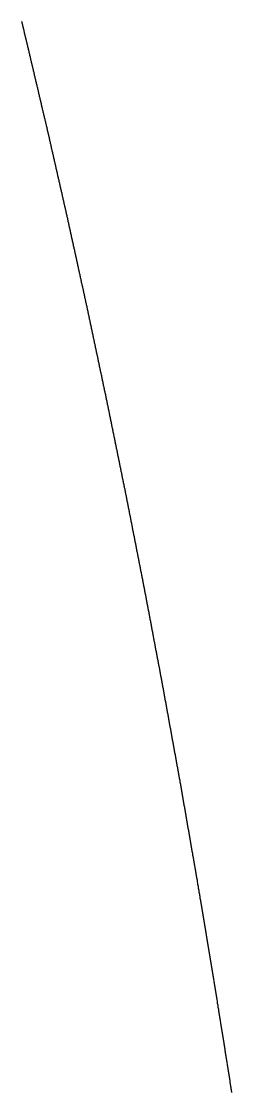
# Model space of a CAD drawing. Extents: x 1 to 322, y 1 to 270.
# Drawn here: x 294.11 to 298.26, y 43.45 to 64.6 of the extents above; entities that cross this region are included whole.
import ezdxf

# ---------------------------------------------------------------- set-up
doc = ezdxf.new("R2010")
doc.units = 0
doc.layers.get('0').update_dxf_attribs({"linetype": 'CONTINUOUS'})

msp = doc.modelspace()

# ---------------------------------------------------------------- linework, layer by layer
msp.add_polyline3d([(294.109, 64.6089, 0), (294.114, 64.591, 0), (294.118, 64.573, 0), (294.122, 64.5551, 0), (294.127, 64.5371, 0), (294.131, 64.5192, 0), (294.136, 64.5013, 0), (294.14, 64.4833, 0), (294.144, 64.4654, 0), (294.149, 64.4474, 0), (294.153, 64.4295, 0), (294.157, 64.4116, 0), (294.162, 64.3936, 0), (294.166, 64.3757, 0), (294.171, 64.3578, 0), (294.175, 64.3398, 0), (294.179, 64.3219, 0), (294.184, 64.3039, 0), (294.188, 64.286, 0), (294.192, 64.2681, 0), (294.197, 64.2501, 0), (294.201, 64.2319, 0), (294.205, 64.2138, 0), (294.21, 64.1957, 0), (294.214, 64.1775, 0), (294.218, 64.1594, 0), (294.222, 64.1413, 0), (294.227, 64.1231, 0), (294.231, 64.105, 0), (294.235, 64.0869, 0), (294.239, 64.0687, 0), (294.244, 64.0506, 0), (294.248, 64.0325, 0), (294.252, 64.0143, 0), (294.257, 63.9962, 0), (294.261, 63.9781, 0), (294.265, 63.96, 0), (294.269, 63.9418, 0), (294.274, 63.9237, 0), (294.278, 63.9056, 0), (294.282, 63.8874, 0), (294.286, 63.8693, 0), (294.291, 63.8512, 0), (294.295, 63.833, 0), (294.299, 63.8149, 0), (294.304, 63.7968, 0), (294.308, 63.7786, 0), (294.312, 63.7605, 0), (294.316, 63.7424, 0), (294.321, 63.7242, 0), (294.325, 63.7061, 0), (294.329, 63.688, 0), (294.333, 63.6698, 0), (294.338, 63.6517, 0), (294.342, 63.6336, 0), (294.346, 63.6154, 0), (294.351, 63.5973, 0), (294.355, 63.5792, 0), (294.359, 63.561, 0), (294.363, 63.5429, 0), (294.368, 63.5248, 0), (294.372, 63.5066, 0), (294.376, 63.4885, 0), (294.38, 63.4704, 0), (294.385, 63.4522, 0), (294.389, 63.4341, 0), (294.393, 63.416, 0), (294.397, 63.3978, 0), (294.402, 63.3797, 0), (294.406, 63.3616, 0), (294.41, 63.3434, 0), (294.415, 63.3253, 0), (294.419, 63.3072, 0), (294.423, 63.289, 0), (294.427, 63.2709, 0), (294.432, 63.2528, 0), (294.436, 63.2346, 0), (294.44, 63.2165, 0), (294.444, 63.1984, 0), (294.449, 63.1802, 0), (294.453, 63.1621, 0), (294.457, 63.144, 0), (294.462, 63.1258, 0), (294.466, 63.1077, 0), (294.47, 63.0896, 0), (294.474, 63.0714, 0), (294.479, 63.0533, 0), (294.483, 63.0352, 0), (294.487, 63.017, 0), (294.491, 62.9989, 0), (294.496, 62.9808, 0), (294.5, 62.9626, 0), (294.504, 62.9445, 0), (294.508, 62.9264, 0), (294.513, 62.9082, 0), (294.517, 62.8901, 0), (294.521, 62.872, 0), (294.526, 62.8538, 0), (294.53, 62.8357, 0), (294.534, 62.8176, 0), (294.538, 62.7994, 0), (294.543, 62.7813, 0), (294.547, 62.7632, 0), (294.551, 62.745, 0), (294.555, 62.7269, 0), (294.56, 62.7088, 0), (294.564, 62.6906, 0), (294.568, 62.6725, 0), (294.573, 62.6544, 0), (294.577, 62.6362, 0), (294.581, 62.6181, 0), (294.585, 62.6, 0), (294.59, 62.5818, 0), (294.594, 62.5637, 0), (294.598, 62.5456, 0), (294.602, 62.5274, 0), (294.607, 62.5093, 0), (294.611, 62.4912, 0), (294.615, 62.4729, 0), (294.619, 62.4545, 0), (294.623, 62.4362, 0), (294.628, 62.4179, 0), (294.632, 62.3995, 0), (294.636, 62.3812, 0), (294.64, 62.3629, 0), (294.644, 62.3446, 0), (294.648, 62.3262, 0), (294.653, 62.3079, 0), (294.657, 62.2896, 0), (294.661, 62.2713, 0), (294.665, 62.2529, 0), (294.669, 62.2346, 0), (294.673, 62.2163, 0), (294.678, 62.198, 0), (294.682, 62.1796, 0), (294.686, 62.1613, 0), (294.69, 62.143, 0), (294.694, 62.1246, 0), (294.698, 62.1063, 0), (294.703, 62.088, 0), (294.707, 62.0697, 0), (294.711, 62.0513, 0), (294.715, 62.033, 0), (294.719, 62.0147, 0), (294.723, 61.9964, 0), (294.728, 61.978, 0), (294.732, 61.9597, 0), (294.736, 61.9414, 0), (294.74, 61.923, 0), (294.744, 61.9047, 0), (294.748, 61.8864, 0), (294.753, 61.8681, 0), (294.757, 61.8497, 0), (294.761, 61.8314, 0), (294.765, 61.8131, 0), (294.769, 61.7948, 0), (294.773, 61.7764, 0), (294.778, 61.7581, 0), (294.782, 61.7398, 0), (294.786, 61.7215, 0), (294.79, 61.7031, 0), (294.794, 61.6848, 0), (294.798, 61.6665, 0), (294.803, 61.6481, 0), (294.807, 61.6298, 0), (294.811, 61.6115, 0), (294.815, 61.5932, 0), (294.819, 61.5748, 0), (294.823, 61.5565, 0), (294.828, 61.5382, 0), (294.832, 61.5199, 0), (294.836, 61.5015, 0), (294.84, 61.4832, 0), (294.844, 61.4649, 0), (294.848, 61.4466, 0), (294.853, 61.4282, 0), (294.857, 61.4099, 0), (294.861, 61.3916, 0), (294.865, 61.3732, 0), (294.869, 61.3549, 0), (294.873, 61.3366, 0), (294.878, 61.3183, 0), (294.882, 61.2999, 0), (294.886, 61.2816, 0), (294.89, 61.2633, 0), (294.894, 61.245, 0), (294.898, 61.2266, 0), (294.903, 61.2083, 0), (294.907, 61.19, 0), (294.911, 61.1716, 0), (294.915, 61.1533, 0), (294.919, 61.135, 0), (294.923, 61.1167, 0), (294.928, 61.0983, 0), (294.932, 61.08, 0), (294.936, 61.0617, 0), (294.94, 61.0434, 0), (294.944, 61.025, 0), (294.948, 61.0067, 0), (294.952, 60.9884, 0), (294.957, 60.9701, 0), (294.961, 60.9517, 0), (294.965, 60.9334, 0), (294.969, 60.9151, 0), (294.973, 60.8967, 0), (294.977, 60.8784, 0), (294.982, 60.8601, 0), (294.986, 60.8418, 0), (294.99, 60.8234, 0), (294.994, 60.8051, 0), (294.998, 60.7868, 0), (295.002, 60.7685, 0), (295.007, 60.7501, 0), (295.011, 60.7318, 0), (295.015, 60.7135, 0), (295.019, 60.695, 0), (295.023, 60.6765, 0), (295.027, 60.658, 0), (295.031, 60.6394, 0), (295.035, 60.6209, 0), (295.039, 60.6024, 0), (295.043, 60.5839, 0), (295.047, 60.5654, 0), (295.052, 60.5468, 0), (295.056, 60.5283, 0), (295.06, 60.5098, 0), (295.064, 60.4913, 0), (295.068, 60.4727, 0), (295.072, 60.4542, 0), (295.076, 60.4357, 0), (295.08, 60.4172, 0), (295.084, 60.3987, 0), (295.088, 60.3801, 0), (295.092, 60.3616, 0), (295.096, 60.3431, 0), (295.1, 60.3246, 0), (295.104, 60.3061, 0), (295.108, 60.2875, 0), (295.112, 60.269, 0), (295.116, 60.2505, 0), (295.121, 60.232, 0), (295.125, 60.2135, 0), (295.129, 60.1949, 0), (295.133, 60.1764, 0), (295.137, 60.1579, 0), (295.141, 60.1394, 0), (295.145, 60.1209, 0), (295.149, 60.1023, 0), (295.153, 60.0838, 0), (295.157, 60.0653, 0), (295.161, 60.0468, 0), (295.165, 60.0283, 0), (295.169, 60.0097, 0), (295.173, 59.9912, 0), (295.177, 59.9727, 0), (295.181, 59.9542, 0), (295.186, 59.9357, 0), (295.19, 59.9171, 0), (295.194, 59.8986, 0), (295.198, 59.8801, 0), (295.202, 59.8616, 0), (295.206, 59.843, 0), (295.21, 59.8245, 0), (295.214, 59.806, 0), (295.218, 59.7875, 0), (295.222, 59.769, 0), (295.226, 59.7504, 0), (295.23, 59.7319, 0), (295.234, 59.7134, 0), (295.238, 59.6949, 0), (295.242, 59.6764, 0), (295.246, 59.6578, 0), (295.25, 59.6393, 0), (295.255, 59.6208, 0), (295.259, 59.6023, 0), (295.263, 59.5838, 0), (295.267, 59.5652, 0), (295.271, 59.5467, 0), (295.275, 59.5282, 0), (295.279, 59.5097, 0), (295.283, 59.4912, 0), (295.287, 59.4726, 0), (295.291, 59.4541, 0), (295.295, 59.4356, 0), (295.299, 59.4171, 0), (295.303, 59.3986, 0), (295.307, 59.38, 0), (295.311, 59.3615, 0), (295.315, 59.343, 0), (295.319, 59.3245, 0), (295.324, 59.306, 0), (295.328, 59.2874, 0), (295.332, 59.2689, 0), (295.336, 59.2504, 0), (295.34, 59.2319, 0), (295.344, 59.2133, 0), (295.348, 59.1948, 0), (295.352, 59.1763, 0), (295.356, 59.1578, 0), (295.36, 59.1393, 0), (295.364, 59.1207, 0), (295.368, 59.1022, 0), (295.372, 59.0837, 0), (295.376, 59.0652, 0), (295.38, 59.0467, 0), (295.384, 59.0281, 0), (295.388, 59.0096, 0), (295.393, 58.9911, 0), (295.397, 58.9726, 0), (295.401, 58.9541, 0), (295.405, 58.9355, 0), (295.409, 58.917, 0), (295.413, 58.8984, 0), (295.417, 58.8797, 0), (295.421, 58.861, 0), (295.425, 58.8422, 0), (295.429, 58.8235, 0), (295.433, 58.8048, 0), (295.437, 58.7861, 0), (295.44, 58.7674, 0), (295.444, 58.7487, 0), (295.448, 58.73, 0), (295.452, 58.7112, 0), (295.456, 58.6925, 0), (295.46, 58.6738, 0), (295.464, 58.6551, 0), (295.468, 58.6364, 0), (295.472, 58.6177, 0), (295.476, 58.599, 0), (295.48, 58.5802, 0), (295.484, 58.5615, 0), (295.488, 58.5428, 0), (295.492, 58.5241, 0), (295.496, 58.5054, 0), (295.5, 58.4867, 0), (295.504, 58.468, 0), (295.508, 58.4492, 0), (295.512, 58.4305, 0), (295.516, 58.4118, 0), (295.52, 58.3931, 0), (295.524, 58.3744, 0), (295.527, 58.3557, 0), (295.531, 58.337, 0), (295.535, 58.3182, 0), (295.539, 58.2995, 0), (295.543, 58.2808, 0), (295.547, 58.2621, 0), (295.551, 58.2434, 0), (295.555, 58.2247, 0), (295.559, 58.206, 0), (295.563, 58.1872, 0), (295.567, 58.1685, 0), (295.571, 58.1498, 0), (295.575, 58.1311, 0), (295.579, 58.1124, 0), (295.583, 58.0937, 0), (295.587, 58.075, 0), (295.591, 58.0562, 0), (295.595, 58.0375, 0), (295.599, 58.0188, 0), (295.603, 58.0001, 0), (295.607, 57.9814, 0), (295.611, 57.9627, 0), (295.614, 57.9439, 0), (295.618, 57.9252, 0), (295.622, 57.9065, 0), (295.626, 57.8878, 0), (295.63, 57.8691, 0), (295.634, 57.8504, 0), (295.638, 57.8317, 0), (295.642, 57.8129, 0), (295.646, 57.7942, 0), (295.65, 57.7755, 0), (295.654, 57.7568, 0), (295.658, 57.7381, 0), (295.662, 57.7194, 0), (295.666, 57.7007, 0), (295.67, 57.6819, 0), (295.674, 57.6632, 0), (295.678, 57.6445, 0), (295.682, 57.6258, 0), (295.686, 57.6071, 0), (295.69, 57.5884, 0), (295.694, 57.5697, 0), (295.697, 57.5509, 0), (295.701, 57.5322, 0), (295.705, 57.5135, 0), (295.709, 57.4948, 0), (295.713, 57.4761, 0), (295.717, 57.4574, 0), (295.721, 57.4387, 0), (295.725, 57.4199, 0), (295.729, 57.4012, 0), (295.733, 57.3825, 0), (295.737, 57.3638, 0), (295.741, 57.3451, 0), (295.745, 57.3264, 0), (295.749, 57.3077, 0), (295.753, 57.2889, 0), (295.757, 57.2702, 0), (295.761, 57.2515, 0), (295.765, 57.2328, 0), (295.769, 57.2141, 0), (295.773, 57.1954, 0), (295.777, 57.1767, 0), (295.781, 57.1579, 0), (295.784, 57.1392, 0), (295.788, 57.1205, 0), (295.792, 57.1018, 0), (295.796, 57.083, 0), (295.8, 57.0641, 0), (295.804, 57.0452, 0), (295.808, 57.0263, 0), (295.812, 57.0074, 0), (295.816, 56.9885, 0), (295.819, 56.9696, 0), (295.823, 56.9507, 0), (295.827, 56.9317, 0), (295.831, 56.9128, 0), (295.835, 56.8939, 0), (295.839, 56.875, 0), (295.843, 56.8561, 0), (295.846, 56.8372, 0), (295.85, 56.8183, 0), (295.854, 56.7994, 0), (295.858, 56.7805, 0), (295.862, 56.7616, 0), (295.866, 56.7427, 0), (295.869, 56.7238, 0), (295.873, 56.7049, 0), (295.877, 56.6859, 0), (295.881, 56.667, 0), (295.885, 56.6481, 0), (295.889, 56.6292, 0), (295.893, 56.6103, 0), (295.896, 56.5914, 0), (295.9, 56.5725, 0), (295.904, 56.5536, 0), (295.908, 56.5347, 0), (295.912, 56.5158, 0), (295.916, 56.4969, 0), (295.919, 56.478, 0), (295.923, 56.459, 0), (295.927, 56.4401, 0), (295.931, 56.4212, 0), (295.935, 56.4023, 0), (295.939, 56.3834, 0), (295.943, 56.3645, 0), (295.946, 56.3456, 0), (295.95, 56.3267, 0), (295.954, 56.3078, 0), (295.958, 56.2889, 0), (295.962, 56.27, 0), (295.966, 56.2511, 0), (295.97, 56.2322, 0), (295.973, 56.2132, 0), (295.977, 56.1943, 0), (295.981, 56.1754, 0), (295.985, 56.1565, 0), (295.989, 56.1376, 0), (295.993, 56.1187, 0), (295.996, 56.0998, 0), (296, 56.0809, 0), (296.004, 56.062, 0), (296.008, 56.0431, 0), (296.012, 56.0242, 0), (296.016, 56.0053, 0), (296.02, 55.9864, 0), (296.023, 55.9674, 0), (296.027, 55.9485, 0), (296.031, 55.9296, 0), (296.035, 55.9107, 0), (296.039, 55.8918, 0), (296.043, 55.8729, 0), (296.046, 55.854, 0), (296.05, 55.8351, 0), (296.054, 55.8162, 0), (296.058, 55.7973, 0), (296.062, 55.7784, 0), (296.066, 55.7595, 0), (296.07, 55.7405, 0), (296.073, 55.7216, 0), (296.077, 55.7027, 0), (296.081, 55.6838, 0), (296.085, 55.6649, 0), (296.089, 55.646, 0), (296.093, 55.6271, 0), (296.097, 55.6082, 0), (296.1, 55.5893, 0), (296.104, 55.5704, 0), (296.108, 55.5515, 0), (296.112, 55.5326, 0), (296.116, 55.5137, 0), (296.12, 55.4947, 0), (296.123, 55.4758, 0), (296.127, 55.4569, 0), (296.131, 55.438, 0), (296.135, 55.4191, 0), (296.139, 55.4002, 0), (296.143, 55.3813, 0), (296.147, 55.3624, 0), (296.15, 55.3435, 0), (296.154, 55.3246, 0), (296.158, 55.3057, 0), (296.162, 55.2868, 0), (296.166, 55.2678, 0), (296.17, 55.2489, 0), (296.173, 55.2298, 0), (296.177, 55.2107, 0), (296.181, 55.1916, 0), (296.185, 55.1725, 0), (296.188, 55.1534, 0), (296.192, 55.1343, 0), (296.196, 55.1152, 0), (296.2, 55.0961, 0), (296.203, 55.077, 0), (296.207, 55.0579, 0), (296.211, 55.0388, 0), (296.215, 55.0197, 0), (296.218, 55.0006, 0), (296.222, 54.9815, 0), (296.226, 54.9624, 0), (296.23, 54.9433, 0), (296.233, 54.9242, 0), (296.237, 54.9051, 0), (296.241, 54.886, 0), (296.244, 54.8669, 0), (296.248, 54.8478, 0), (296.252, 54.8287, 0), (296.256, 54.8096, 0), (296.259, 54.7905, 0), (296.263, 54.7714, 0), (296.267, 54.7523, 0), (296.271, 54.7332, 0), (296.274, 54.7141, 0), (296.278, 54.695, 0), (296.282, 54.6759, 0), (296.286, 54.6568, 0), (296.289, 54.6377, 0), (296.293, 54.6185, 0), (296.297, 54.5994, 0), (296.301, 54.5803, 0), (296.304, 54.5612, 0), (296.308, 54.5421, 0), (296.312, 54.523, 0), (296.316, 54.5039, 0), (296.319, 54.4848, 0), (296.323, 54.4657, 0), (296.327, 54.4466, 0), (296.331, 54.4275, 0), (296.334, 54.4084, 0), (296.338, 54.3893, 0), (296.342, 54.3702, 0), (296.346, 54.3511, 0), (296.349, 54.332, 0), (296.353, 54.3129, 0), (296.357, 54.2938, 0), (296.361, 54.2747, 0), (296.364, 54.2556, 0), (296.368, 54.2365, 0), (296.372, 54.2174, 0), (296.375, 54.1983, 0), (296.379, 54.1792, 0), (296.383, 54.1601, 0), (296.387, 54.141, 0), (296.39, 54.1219, 0), (296.394, 54.1028, 0), (296.398, 54.0837, 0), (296.402, 54.0646, 0), (296.405, 54.0455, 0), (296.409, 54.0264, 0), (296.413, 54.0073, 0), (296.417, 53.9882, 0), (296.42, 53.9691, 0), (296.424, 53.95, 0), (296.428, 53.9309, 0), (296.432, 53.9118, 0), (296.435, 53.8927, 0), (296.439, 53.8736, 0), (296.443, 53.8545, 0), (296.447, 53.8354, 0), (296.45, 53.8163, 0), (296.454, 53.7972, 0), (296.458, 53.7781, 0), (296.462, 53.759, 0), (296.465, 53.7399, 0), (296.469, 53.7208, 0), (296.473, 53.7017, 0), (296.477, 53.6826, 0), (296.48, 53.6635, 0), (296.484, 53.6444, 0), (296.488, 53.6253, 0), (296.492, 53.6062, 0), (296.495, 53.5871, 0), (296.499, 53.568, 0), (296.503, 53.5489, 0), (296.507, 53.5298, 0), (296.51, 53.5107, 0), (296.514, 53.4916, 0), (296.518, 53.4725, 0), (296.521, 53.4534, 0), (296.525, 53.4343, 0), (296.529, 53.4152, 0), (296.533, 53.396, 0), (296.536, 53.3768, 0), (296.54, 53.3575, 0), (296.544, 53.3382, 0), (296.547, 53.3189, 0), (296.551, 53.2996, 0), (296.555, 53.2803, 0), (296.558, 53.261, 0), (296.562, 53.2417, 0), (296.565, 53.2224, 0), (296.569, 53.2031, 0), (296.573, 53.1838, 0), (296.576, 53.1645, 0), (296.58, 53.1452, 0), (296.584, 53.1259, 0), (296.587, 53.1066, 0), (296.591, 53.0873, 0), (296.595, 53.068, 0), (296.598, 53.0487, 0), (296.602, 53.0294, 0), (296.605, 53.0101, 0), (296.609, 52.9909, 0), (296.613, 52.9716, 0), (296.616, 52.9523, 0), (296.62, 52.933, 0), (296.624, 52.9137, 0), (296.627, 52.8944, 0), (296.631, 52.8751, 0), (296.635, 52.8558, 0), (296.638, 52.8365, 0), (296.642, 52.8172, 0), (296.645, 52.7979, 0), (296.649, 52.7786, 0), (296.653, 52.7593, 0), (296.656, 52.74, 0), (296.66, 52.7207, 0), (296.664, 52.7014, 0), (296.667, 52.6821, 0), (296.671, 52.6628, 0), (296.675, 52.6435, 0), (296.678, 52.6242, 0), (296.682, 52.605, 0), (296.685, 52.5857, 0), (296.689, 52.5664, 0), (296.693, 52.5471, 0), (296.696, 52.5278, 0), (296.7, 52.5085, 0), (296.704, 52.4892, 0), (296.707, 52.4699, 0), (296.711, 52.4506, 0), (296.715, 52.4313, 0), (296.718, 52.412, 0), (296.722, 52.3927, 0), (296.725, 52.3734, 0), (296.729, 52.3541, 0), (296.733, 52.3348, 0), (296.736, 52.3155, 0), (296.74, 52.2962, 0), (296.744, 52.2769, 0), (296.747, 52.2576, 0), (296.751, 52.2383, 0), (296.755, 52.2191, 0), (296.758, 52.1998, 0), (296.762, 52.1805, 0), (296.765, 52.1612, 0), (296.769, 52.1419, 0), (296.773, 52.1226, 0), (296.776, 52.1033, 0), (296.78, 52.084, 0), (296.784, 52.0647, 0), (296.787, 52.0454, 0), (296.791, 52.0261, 0), (296.795, 52.0068, 0), (296.798, 51.9875, 0), (296.802, 51.9682, 0), (296.805, 51.9489, 0), (296.809, 51.9296, 0), (296.813, 51.9103, 0), (296.816, 51.891, 0), (296.82, 51.8717, 0), (296.824, 51.8524, 0), (296.827, 51.8331, 0), (296.831, 51.8139, 0), (296.835, 51.7946, 0), (296.838, 51.7753, 0), (296.842, 51.756, 0), (296.846, 51.7367, 0), (296.849, 51.7174, 0), (296.853, 51.6981, 0), (296.856, 51.6788, 0), (296.86, 51.6595, 0), (296.864, 51.6402, 0), (296.867, 51.6209, 0), (296.871, 51.6016, 0), (296.875, 51.5823, 0), (296.878, 51.563, 0), (296.882, 51.5437, 0), (296.886, 51.5244, 0), (296.889, 51.505, 0), (296.893, 51.4855, 0), (296.896, 51.466, 0), (296.9, 51.4465, 0), (296.903, 51.427, 0), (296.907, 51.4075, 0), (296.91, 51.388, 0), (296.914, 51.3686, 0), (296.917, 51.3491, 0), (296.921, 51.3296, 0), (296.924, 51.3101, 0), (296.928, 51.2906, 0), (296.931, 51.2711, 0), (296.935, 51.2516, 0), (296.939, 51.2321, 0), (296.942, 51.2127, 0), (296.946, 51.1932, 0), (296.949, 51.1737, 0), (296.953, 51.1542, 0), (296.956, 51.1347, 0), (296.96, 51.1152, 0), (296.963, 51.0957, 0), (296.967, 51.0762, 0), (296.97, 51.0567, 0), (296.974, 51.0373, 0), (296.977, 51.0178, 0), (296.981, 50.9983, 0), (296.984, 50.9788, 0), (296.988, 50.9593, 0), (296.991, 50.9398, 0), (296.995, 50.9203, 0), (296.999, 50.9008, 0), (297.002, 50.8813, 0), (297.006, 50.8619, 0), (297.009, 50.8424, 0), (297.013, 50.8229, 0), (297.016, 50.8034, 0), (297.02, 50.7839, 0), (297.023, 50.7644, 0), (297.027, 50.7449, 0), (297.03, 50.7254, 0), (297.034, 50.706, 0), (297.037, 50.6865, 0), (297.041, 50.667, 0), (297.044, 50.6475, 0), (297.048, 50.628, 0), (297.051, 50.6085, 0), (297.055, 50.589, 0), (297.059, 50.5695, 0), (297.062, 50.55, 0), (297.066, 50.5306, 0), (297.069, 50.5111, 0), (297.073, 50.4916, 0), (297.076, 50.4721, 0), (297.08, 50.4526, 0), (297.083, 50.4331, 0), (297.087, 50.4136, 0), (297.09, 50.3941, 0), (297.094, 50.3746, 0), (297.097, 50.3552, 0), (297.101, 50.3357, 0), (297.104, 50.3162, 0), (297.108, 50.2967, 0), (297.112, 50.2772, 0), (297.115, 50.2577, 0), (297.119, 50.2382, 0), (297.122, 50.2187, 0), (297.126, 50.1992, 0), (297.129, 50.1798, 0), (297.133, 50.1603, 0), (297.136, 50.1408, 0), (297.14, 50.1213, 0), (297.143, 50.1018, 0), (297.147, 50.0823, 0), (297.15, 50.0628, 0), (297.154, 50.0433, 0), (297.157, 50.0239, 0), (297.161, 50.0044, 0), (297.164, 49.9849, 0), (297.168, 49.9654, 0), (297.172, 49.9459, 0), (297.175, 49.9264, 0), (297.179, 49.9069, 0), (297.182, 49.8874, 0), (297.186, 49.8679, 0), (297.189, 49.8485, 0), (297.193, 49.829, 0), (297.196, 49.8095, 0), (297.2, 49.79, 0), (297.203, 49.7705, 0), (297.207, 49.751, 0), (297.21, 49.7315, 0), (297.214, 49.712, 0), (297.217, 49.6925, 0), (297.221, 49.6731, 0), (297.225, 49.6536, 0), (297.228, 49.6341, 0), (297.232, 49.6145, 0), (297.235, 49.5948, 0), (297.238, 49.5751, 0), (297.242, 49.5554, 0), (297.245, 49.5358, 0), (297.249, 49.5161, 0), (297.252, 49.4964, 0), (297.255, 49.4767, 0), (297.259, 49.457, 0), (297.262, 49.4373, 0), (297.266, 49.4177, 0), (297.269, 49.398, 0), (297.273, 49.3783, 0), (297.276, 49.3586, 0), (297.279, 49.3389, 0), (297.283, 49.3193, 0), (297.286, 49.2996, 0), (297.29, 49.2799, 0), (297.293, 49.2602, 0), (297.297, 49.2405, 0), (297.3, 49.2208, 0), (297.303, 49.2012, 0), (297.307, 49.1815, 0), (297.31, 49.1618, 0), (297.314, 49.1421, 0), (297.317, 49.1224, 0), (297.321, 49.1028, 0), (297.324, 49.0831, 0), (297.327, 49.0634, 0), (297.331, 49.0437, 0), (297.334, 49.024, 0), (297.338, 49.0043, 0), (297.341, 48.9847, 0), (297.345, 48.965, 0), (297.348, 48.9453, 0), (297.351, 48.9256, 0), (297.355, 48.9059, 0), (297.358, 48.8863, 0), (297.362, 48.8666, 0), (297.365, 48.8469, 0), (297.369, 48.8272, 0), (297.372, 48.8075, 0), (297.375, 48.7878, 0), (297.379, 48.7682, 0), (297.382, 48.7485, 0), (297.386, 48.7288, 0), (297.389, 48.7091, 0), (297.392, 48.6894, 0), (297.396, 48.6698, 0), (297.399, 48.6501, 0), (297.403, 48.6304, 0), (297.406, 48.6107, 0), (297.41, 48.591, 0), (297.413, 48.5713, 0), (297.416, 48.5517, 0), (297.42, 48.532, 0), (297.423, 48.5123, 0), (297.427, 48.4926, 0), (297.43, 48.4729, 0), (297.434, 48.4533, 0), (297.437, 48.4336, 0), (297.44, 48.4139, 0), (297.444, 48.3942, 0), (297.447, 48.3745, 0), (297.451, 48.3548, 0), (297.454, 48.3352, 0), (297.458, 48.3155, 0), (297.461, 48.2958, 0), (297.464, 48.2761, 0), (297.468, 48.2564, 0), (297.471, 48.2368, 0), (297.475, 48.2171, 0), (297.478, 48.1974, 0), (297.482, 48.1777, 0), (297.485, 48.158, 0), (297.488, 48.1383, 0), (297.492, 48.1187, 0), (297.495, 48.099, 0), (297.499, 48.0793, 0), (297.502, 48.0596, 0), (297.506, 48.0399, 0), (297.509, 48.0203, 0), (297.512, 48.0006, 0), (297.516, 47.9809, 0), (297.519, 47.9612, 0), (297.523, 47.9415, 0), (297.526, 47.9218, 0), (297.529, 47.9022, 0), (297.533, 47.8825, 0), (297.536, 47.8628, 0), (297.54, 47.8431, 0), (297.543, 47.8234, 0), (297.547, 47.8037, 0), (297.55, 47.7841, 0), (297.553, 47.7644, 0), (297.557, 47.7447, 0), (297.56, 47.725, 0), (297.564, 47.7053, 0), (297.567, 47.6854, 0), (297.57, 47.6655, 0), (297.574, 47.6456, 0), (297.577, 47.6258, 0), (297.58, 47.6059, 0), (297.584, 47.586, 0), (297.587, 47.5661, 0), (297.59, 47.5463, 0), (297.594, 47.5264, 0), (297.597, 47.5065, 0), (297.6, 47.4866, 0), (297.604, 47.4668, 0), (297.607, 47.4469, 0), (297.61, 47.427, 0), (297.613, 47.4071, 0), (297.617, 47.3873, 0), (297.62, 47.3674, 0), (297.623, 47.3475, 0), (297.627, 47.3276, 0), (297.63, 47.3078, 0), (297.633, 47.2879, 0), (297.637, 47.268, 0), (297.64, 47.2481, 0), (297.643, 47.2283, 0), (297.647, 47.2084, 0), (297.65, 47.1885, 0), (297.653, 47.1686, 0), (297.657, 47.1488, 0), (297.66, 47.1289, 0), (297.663, 47.109, 0), (297.667, 47.0891, 0), (297.67, 47.0693, 0), (297.673, 47.0494, 0), (297.677, 47.0295, 0), (297.68, 47.0096, 0), (297.683, 46.9898, 0), (297.686, 46.9699, 0), (297.69, 46.95, 0), (297.693, 46.9301, 0), (297.696, 46.9103, 0), (297.7, 46.8904, 0), (297.703, 46.8705, 0), (297.706, 46.8506, 0), (297.71, 46.8308, 0), (297.713, 46.8109, 0), (297.716, 46.791, 0), (297.72, 46.7711, 0), (297.723, 46.7513, 0), (297.726, 46.7314, 0), (297.73, 46.7115, 0), (297.733, 46.6916, 0), (297.736, 46.6718, 0), (297.74, 46.6519, 0), (297.743, 46.632, 0), (297.746, 46.6121, 0), (297.75, 46.5923, 0), (297.753, 46.5724, 0), (297.756, 46.5525, 0), (297.759, 46.5326, 0), (297.763, 46.5128, 0), (297.766, 46.4929, 0), (297.769, 46.473, 0), (297.773, 46.4531, 0), (297.776, 46.4333, 0), (297.779, 46.4134, 0), (297.783, 46.3935, 0), (297.786, 46.3736, 0), (297.789, 46.3538, 0), (297.793, 46.3339, 0), (297.796, 46.314, 0), (297.799, 46.2941, 0), (297.803, 46.2743, 0), (297.806, 46.2544, 0), (297.809, 46.2345, 0), (297.813, 46.2146, 0), (297.816, 46.1948, 0), (297.819, 46.1749, 0), (297.823, 46.155, 0), (297.826, 46.1351, 0), (297.829, 46.1153, 0), (297.832, 46.0954, 0), (297.836, 46.0755, 0), (297.839, 46.0556, 0), (297.842, 46.0358, 0), (297.846, 46.0159, 0), (297.849, 45.996, 0), (297.852, 45.9761, 0), (297.856, 45.9563, 0), (297.859, 45.9364, 0), (297.862, 45.9165, 0), (297.866, 45.8966, 0), (297.869, 45.8768, 0), (297.872, 45.8569, 0), (297.876, 45.837, 0), (297.879, 45.8171, 0), (297.882, 45.7973, 0), (297.886, 45.7773, 0), (297.889, 45.7573, 0), (297.892, 45.7372, 0), (297.895, 45.7171, 0), (297.898, 45.6971, 0), (297.902, 45.677, 0), (297.905, 45.6569, 0), (297.908, 45.6369, 0), (297.911, 45.6168, 0), (297.914, 45.5967, 0), (297.918, 45.5767, 0), (297.921, 45.5566, 0), (297.924, 45.5365, 0), (297.927, 45.5165, 0), (297.931, 45.4964, 0), (297.934, 45.4763, 0), (297.937, 45.4562, 0), (297.94, 45.4362, 0), (297.943, 45.4161, 0), (297.947, 45.396, 0), (297.95, 45.376, 0), (297.953, 45.3559, 0), (297.956, 45.3358, 0), (297.959, 45.3158, 0), (297.963, 45.2957, 0), (297.966, 45.2756, 0), (297.969, 45.2556, 0), (297.972, 45.2355, 0), (297.975, 45.2154, 0), (297.979, 45.1954, 0), (297.982, 45.1753, 0), (297.985, 45.1552, 0), (297.988, 45.1352, 0), (297.992, 45.1151, 0), (297.995, 45.095, 0), (297.998, 45.075, 0), (298.001, 45.0549, 0), (298.004, 45.0348, 0), (298.008, 45.0147, 0), (298.011, 44.9947, 0), (298.014, 44.9746, 0), (298.017, 44.9545, 0), (298.02, 44.9345, 0), (298.024, 44.9144, 0), (298.027, 44.8943, 0), (298.03, 44.8743, 0), (298.033, 44.8542, 0), (298.037, 44.8341, 0), (298.04, 44.8141, 0), (298.043, 44.794, 0), (298.046, 44.7739, 0), (298.049, 44.7539, 0), (298.053, 44.7338, 0), (298.056, 44.7137, 0), (298.059, 44.6937, 0), (298.062, 44.6736, 0), (298.065, 44.6535, 0), (298.069, 44.6334, 0), (298.072, 44.6134, 0), (298.075, 44.5933, 0), (298.078, 44.5732, 0), (298.081, 44.5532, 0), (298.085, 44.5331, 0), (298.088, 44.513, 0), (298.091, 44.493, 0), (298.094, 44.4729, 0), (298.098, 44.4528, 0), (298.101, 44.4328, 0), (298.104, 44.4127, 0), (298.107, 44.3926, 0), (298.11, 44.3726, 0), (298.114, 44.3525, 0), (298.117, 44.3324, 0), (298.12, 44.3124, 0), (298.123, 44.2923, 0), (298.126, 44.2722, 0), (298.13, 44.2522, 0), (298.133, 44.2321, 0), (298.136, 44.212, 0), (298.139, 44.1919, 0), (298.143, 44.1719, 0), (298.146, 44.1518, 0), (298.149, 44.1317, 0), (298.152, 44.1117, 0), (298.155, 44.0916, 0), (298.159, 44.0715, 0), (298.162, 44.0515, 0), (298.165, 44.0314, 0), (298.168, 44.0113, 0), (298.171, 43.9913, 0), (298.175, 43.9712, 0), (298.178, 43.9511, 0), (298.181, 43.9311, 0), (298.184, 43.911, 0), (298.187, 43.8909, 0), (298.191, 43.8709, 0), (298.194, 43.8508, 0), (298.197, 43.8307, 0), (298.2, 43.8105, 0), (298.203, 43.7902, 0), (298.206, 43.7699, 0), (298.21, 43.7497, 0), (298.213, 43.7294, 0), (298.216, 43.7091, 0), (298.219, 43.6889, 0), (298.222, 43.6686, 0), (298.225, 43.6484, 0), (298.228, 43.6281, 0), (298.231, 43.6078, 0), (298.234, 43.5876, 0), (298.237, 43.5673, 0), (298.241, 43.5471, 0), (298.244, 43.5268, 0), (298.247, 43.5065, 0), (298.25, 43.4863, 0), (298.253, 43.466, 0), (298.256, 43.4458, 0)])

doc.saveas('drawing.dxf')
